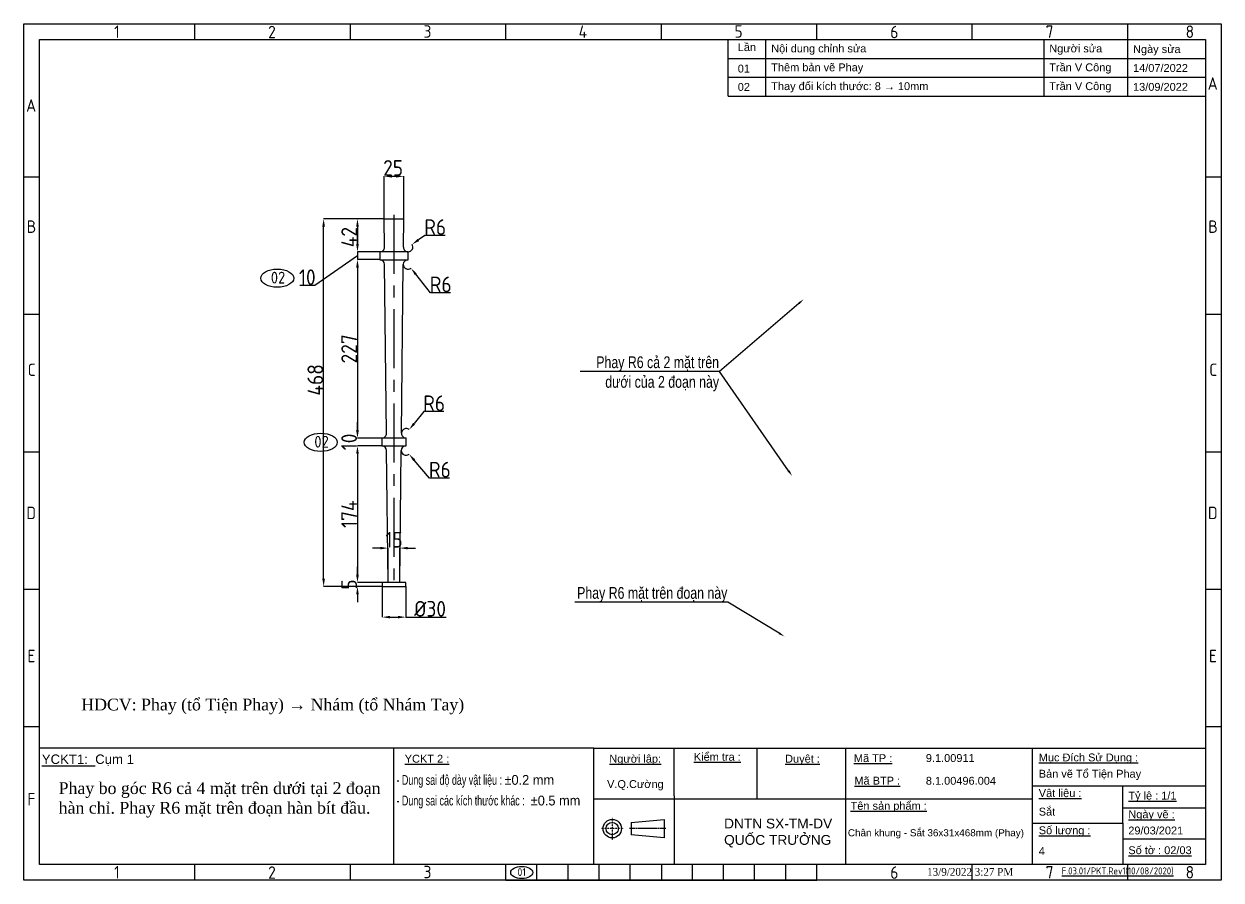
# Model space of a CAD drawing. Header units: millimetres. Extents: x -127318 to -46279, y 54276 to 57025.
# Drawn here: x -103507 to -101982, y 54397 to 55487 of the extents above; entities that cross this region are included whole.
import ezdxf
from ezdxf import colors
from ezdxf.entities.mleader import LeaderData, LeaderLine
from ezdxf.math import Vec2, Vec3

# ---------------------------------------------------------------- set-up
doc = ezdxf.new("R2010")
doc.units = ezdxf.units.MM
doc.header["$PDMODE"] = 2
for name, pattern in [('CENTER', [2, 1.25, -0.25, 0.25, -0.25]), ('CENTERX2', [4, 2.5, -0.5, 0.5, -0.5]), ('CONTPVMNIL', [0])]:
    doc.linetypes.add(name, pattern=pattern)
doc.layers.get('0').update_dxf_attribs({"linetype": 'CONTPVMNIL'})
doc.layers.get('DEFPOINTS').update_dxf_attribs({"color": 6})
for name, color, linetype in [('CENTER', 1, 'CENTERX2'), ('FRAME050', 6, 'Continuous'), ('MAIN', 7, 'Continuous')]:
    doc.layers.add(name, color=color, linetype=linetype)
doc.layers.add('D KT', color=4, linetype='Continuous', lineweight=18)
doc.styles.add('ISOCP', font='isocp')
doc.styles.add('SLDTEXTSTYLE0', font='timesi.ttf', dxfattribs={"width": 0.933, "bigfont": 'bigfont'})
doc.styles.add('SLDTEXTSTYLE3', font='TXT', dxfattribs={"width": 0.65, "bigfont": 'bigfont'})
doc.styles.get("Standard").update_dxf_attribs({"font": 'isocp.shx'})
doc.styles.add('style1', font='arial.ttf', dxfattribs={"width": 0.75})
doc.dimstyles.new('Dim20$0', dxfattribs={"dimtxt": 20, "dimasz": 10, "dimexe": 0, "dimexo": 0, "dimgap": 0.6, "dimtad": 1, "dimtoh": 1, "dimdsep": 46, "dimtxsty": 'ISOCP', "dimcen": 0, "dimclrd": 3, "dimclre": 3, "dimclrt": 7, "dimadec": 3, "dimazin": 2, "dimtp": 0.05, "dimtm": 0.05, "dimtfac": 0.7, "dimtofl": 0, "dimtmove": 0, "dimatfit": 3, "dimfxl": 1, "dimtolj": 1, "dimarcsym": 0})
doc.dimstyles.new('Dim20$4', dxfattribs={"dimtxt": 20, "dimasz": 10, "dimexe": 0, "dimexo": 0, "dimgap": 0.6, "dimtad": 1, "dimtoh": 1, "dimdsep": 46, "dimtxsty": 'ISOCP', "dimcen": 0, "dimclrd": 3, "dimclre": 3, "dimclrt": 7, "dimadec": 3, "dimazin": 2, "dimtp": 0.05, "dimtm": 0.05, "dimtfac": 0.7, "dimtofl": 0, "dimtmove": 0, "dimatfit": 3, "dimfxl": 1, "dimtolj": 1, "dimarcsym": 0})

# ---------------------------------------------------------------- blocks, each defined once
blk = doc.blocks.new('ẢERHAEEH')
at = {"layer": 'FRAME050'}
for p, q in [((-261.36, 213.96), (-261.36, 217.92)), ((-221.76, 213.96), (-221.76, 217.92)), ((-182.16, 213.96), (-182.16, 217.92)), ((-142.56, 213.96), (-142.56, 217.92)), ((-102.96, 213.96), (-102.96, 217.92)), ((-63.36, 213.96), (-63.36, 217.92)), ((-23.76, 213.96), (-23.76, 217.92)), ((-300.96, 178.96), (-304.92, 178.96)), ((0, 178.96), (-3.96, 178.96)), ((-300.96, 143.96), (-304.92, 143.96)), ((0, 143.96), (-3.96, 143.96)), ((-304.92, 108.96), (-300.96, 108.96)), ((-3.96, 108.96), (0, 108.96)), ((-300.96, 73.96), (-304.92, 73.96)), ((0, 73.96), (-3.96, 73.96)), ((-300.96, 38.96), (-304.92, 38.96)), ((0, 38.96), (-3.96, 38.96)), ((-261.36, 0), (-261.36, 3.96)), ((-221.76, 0), (-221.76, 3.96)), ((-182.16, 0), (-182.16, 3.96)), ((-174.24, 0), (-174.24, 3.96)), ((-166.32, 0), (-166.32, 3.96)), ((-158.4, 0), (-158.4, 3.96)), ((-150.48, 0), (-150.48, 3.96)), ((-142.56, 3.96), (-142.56, 0)), ((-134.64, 0), (-134.64, 3.96)), ((-126.72, 0), (-126.72, 3.96)), ((-118.8, 0), (-118.8, 3.96)), ((-110.88, 0), (-110.88, 3.96)), ((-102.96, 0), (-102.96, 3.96)), ((-63.36, 0), (-63.36, 3.96)), ((-23.76, 0), (-23.76, 3.96)), ((-182.16, 0), (-102.96, 0))]:
    blk.add_line(p, q, dxfattribs=at)
at = {"layer": 'MAIN', "color": 7, "linetype": 'Continuous'}
blk.add_lwpolyline([(-300.96, 213.96), (-3.96, 213.96), (-3.96, 3.96), (-300.96, 3.96)], close=True, dxfattribs=at)
at = {"layer": 'FRAME050', "style": 'ISOCP'}
for s, p in [('1', (-281.95, 214.36)), ('2', (-242.72, 214.28)), ('3', (-203.13, 214.42)), ('4', (-163.63, 214.36)), ('5', (-123.93, 214.42)), ('6', (-84.25, 214.28)), ('7', (-44.67, 214.36)), ('8', (-9.03, 214.36)), ('A', (-3.41, 201.17)), ('A', (-304.37, 195.59)), ('B', (-304.21, 164.74)), ('B', (-3.25, 164.74)), ('C', (-303.97, 128.3)), ('C', (-3.01, 128.3)), ('D', (-304.3, 91.87)), ('D', (-3.34, 91.87)), ('E', (-304.05, 55.44)), ('E', (-3.09, 55.44)), ('F', (-304.05, 19.01)), ('1', (-281.95, 0.4)), ('2', (-242.72, 0.32)), ('3', (-203.13, 0.46)), ('6', (-84.25, 0.32)), ('7', (-44.67, 0.4)), ('8', (-9.03, 0.4))]:
    blk.add_text(s, height=3.17, dxfattribs=at).set_placement(p)
blk = doc.blocks.new('*D503')
at = {"color": 3, "lineweight": -2, "ltscale": 30, "transparency": 16777216}
for p, q in [((-103048, 55238.7), (-103125.1, 55238.7)), ((-103125.1, 54780.7), (-103125.1, 55228.7)), ((-103050.5, 54770.7), (-103125.1, 54770.7))]:
    blk.add_line(p, q, dxfattribs=at)
at = {"color": 3, "ltscale": 30, "transparency": 16777216}
for points in [[(-103126.8, 55228.7), (-103123.4, 55228.7), (-103125.1, 55238.7)], [(-103126.8, 54780.7), (-103123.4, 54780.7), (-103125.1, 54770.7)]]:
    blk.add_solid(points, dxfattribs=at)
at = {"layer": 'DEFPOINTS', "color": 0, "ltscale": 30, "transparency": 16777216}
for p in [(-103125.1, 55238.7), (-103048, 55238.7), (-103050.5, 54770.7)]:
    blk.add_point(p, dxfattribs=at)
at = {"color": 7, "ltscale": 30, "transparency": 16777216, "insert": (-103135.7, 55033.7), "char_height": 20, "attachment_point": 5, "rotation": 90, "style": 'ISOCP'}
blk.add_mtext('\\A1;468', dxfattribs=at)
blk = doc.blocks.new('*D504')
at = {"color": 3, "lineweight": -2, "ltscale": 30, "transparency": 16777216}
for p, q in [((-103048, 55238.7), (-103048, 55292.8)), ((-103038, 55292.8), (-103033, 55292.8)), ((-103023, 55238.7), (-103023, 55292.8))]:
    blk.add_line(p, q, dxfattribs=at)
at = {"color": 3, "ltscale": 30, "transparency": 16777216}
for points in [[(-103038, 55294.5), (-103038, 55291.1), (-103048, 55292.8)], [(-103033, 55294.5), (-103033, 55291.1), (-103023, 55292.8)]]:
    blk.add_solid(points, dxfattribs=at)
at = {"layer": 'DEFPOINTS', "color": 0, "ltscale": 30, "transparency": 16777216}
for p in [(-103023, 55292.8), (-103048, 55238.7), (-103023, 55238.7)]:
    blk.add_point(p, dxfattribs=at)
at = {"color": 7, "ltscale": 30, "transparency": 16777216, "insert": (-103036.6, 55303.4), "char_height": 20, "attachment_point": 5, "style": 'ISOCP'}
blk.add_mtext('\\A1;25', dxfattribs=at)
blk = doc.blocks.new('*D505')
at = {"color": 3, "lineweight": -2, "ltscale": 30, "transparency": 16777216}
for p, q in [((-103048, 55238.7), (-103082, 55238.7)), ((-103082, 55228.7), (-103082, 55206.7)), ((-103053.5, 55196.7), (-103082, 55196.7))]:
    blk.add_line(p, q, dxfattribs=at)
at = {"color": 3, "ltscale": 30, "transparency": 16777216}
for points in [[(-103083.7, 55228.7), (-103080.3, 55228.7), (-103082, 55238.7)], [(-103083.7, 55206.7), (-103080.3, 55206.7), (-103082, 55196.7)]]:
    blk.add_solid(points, dxfattribs=at)
at = {"layer": 'DEFPOINTS', "color": 0, "ltscale": 30, "transparency": 16777216}
for p in [(-103048, 55238.7), (-103082, 55196.7), (-103053.5, 55196.7)]:
    blk.add_point(p, dxfattribs=at)
at = {"color": 7, "ltscale": 30, "transparency": 16777216, "insert": (-103092.6, 55215.4), "char_height": 20, "attachment_point": 5, "rotation": 90, "style": 'ISOCP'}
blk.add_mtext('\\A1;42', dxfattribs=at)
blk = doc.blocks.new('*D506')
at = {"color": 3, "lineweight": -2, "ltscale": 30, "transparency": 16777216}
for p, q in [((-103082, 55206.7), (-103082, 55216.7)), ((-103082, 55191.7), (-103136.3, 55153.7)), ((-103053.5, 55196.7), (-103082, 55196.7)), ((-103082, 55196.7), (-103082, 55186.7)), ((-103053.5, 55186.7), (-103082, 55186.7)), ((-103082, 55176.7), (-103082, 55166.7)), ((-103136.3, 55153.7), (-103155.5, 55153.7))]:
    blk.add_line(p, q, dxfattribs=at)
at = {"color": 3, "ltscale": 30, "transparency": 16777216}
for points in [[(-103083.7, 55206.7), (-103080.3, 55206.7), (-103082, 55196.7)], [(-103083.7, 55176.7), (-103080.3, 55176.7), (-103082, 55186.7)]]:
    blk.add_solid(points, dxfattribs=at)
at = {"layer": 'DEFPOINTS', "color": 0, "ltscale": 30, "transparency": 16777216}
for p in [(-103053.5, 55196.7), (-103082, 55186.7), (-103053.5, 55186.7)]:
    blk.add_point(p, dxfattribs=at)
at = {"color": 7, "ltscale": 30, "transparency": 16777216, "insert": (-103145.9, 55164.3), "char_height": 20, "attachment_point": 5, "style": 'ISOCP'}
blk.add_mtext('\\A1;10', dxfattribs=at)
blk = doc.blocks.new('*D507')
at = {"color": 3, "lineweight": -2, "ltscale": 30, "transparency": 16777216}
for p, q in [((-103053.5, 55186.7), (-103082, 55186.7)), ((-103082, 55176.7), (-103082, 54969.7)), ((-103051, 54959.7), (-103082, 54959.7))]:
    blk.add_line(p, q, dxfattribs=at)
at = {"color": 3, "ltscale": 30, "transparency": 16777216}
for points in [[(-103083.7, 55176.7), (-103080.3, 55176.7), (-103082, 55186.7)], [(-103083.7, 54969.7), (-103080.3, 54969.7), (-103082, 54959.7)]]:
    blk.add_solid(points, dxfattribs=at)
at = {"layer": 'DEFPOINTS', "color": 0, "ltscale": 30, "transparency": 16777216}
for p in [(-103053.5, 55186.7), (-103082, 54959.7), (-103051, 54959.7)]:
    blk.add_point(p, dxfattribs=at)
at = {"color": 7, "ltscale": 30, "transparency": 16777216, "insert": (-103092.6, 55073.2), "char_height": 20, "attachment_point": 5, "rotation": 90, "style": 'ISOCP'}
blk.add_mtext('\\A1;227', dxfattribs=at)
blk = doc.blocks.new('*D508')
at = {"color": 3, "lineweight": -2, "ltscale": 30, "transparency": 16777216}
for p, q in [((-103082, 54969.7), (-103082, 54979.7)), ((-103051, 54959.7), (-103082, 54959.7)), ((-103051, 54949.7), (-103082, 54949.7)), ((-103082, 54939.7), (-103082, 54929.7))]:
    blk.add_line(p, q, dxfattribs=at)
at = {"color": 3, "ltscale": 30, "transparency": 16777216}
for points in [[(-103083.7, 54969.7), (-103080.3, 54969.7), (-103082, 54959.7)], [(-103083.7, 54939.7), (-103080.3, 54939.7), (-103082, 54949.7)]]:
    blk.add_solid(points, dxfattribs=at)
at = {"layer": 'DEFPOINTS', "color": 0, "ltscale": 30, "transparency": 16777216}
for p in [(-103082, 54949.7), (-103051, 54959.7), (-103051, 54949.7)]:
    blk.add_point(p, dxfattribs=at)
at = {"color": 7, "ltscale": 30, "transparency": 16777216, "insert": (-103092.6, 54954.7), "char_height": 20, "attachment_point": 5, "rotation": 90, "style": 'ISOCP'}
blk.add_mtext('\\A1;10', dxfattribs=at)
blk = doc.blocks.new('*D509')
at = {"color": 3, "lineweight": -2, "ltscale": 30, "transparency": 16777216}
for p, q in [((-103051, 54949.7), (-103082, 54949.7)), ((-103082, 54939.7), (-103082, 54785.7)), ((-103050.5, 54775.7), (-103082, 54775.7))]:
    blk.add_line(p, q, dxfattribs=at)
at = {"color": 3, "ltscale": 30, "transparency": 16777216}
for points in [[(-103083.7, 54939.7), (-103080.3, 54939.7), (-103082, 54949.7)], [(-103083.7, 54785.7), (-103080.3, 54785.7), (-103082, 54775.7)]]:
    blk.add_solid(points, dxfattribs=at)
at = {"layer": 'DEFPOINTS', "color": 0, "ltscale": 30, "transparency": 16777216}
for p in [(-103051, 54949.7), (-103082, 54775.7), (-103050.5, 54775.7)]:
    blk.add_point(p, dxfattribs=at)
at = {"color": 7, "ltscale": 30, "transparency": 16777216, "insert": (-103092.6, 54862.7), "char_height": 20, "attachment_point": 5, "rotation": 90, "style": 'ISOCP'}
blk.add_mtext('\\A1;174', dxfattribs=at)
blk = doc.blocks.new('*D510')
at = {"color": 3, "lineweight": -2, "ltscale": 30, "transparency": 16777216}
for p, q in [((-103082, 54785.7), (-103082, 54795.7)), ((-103050.5, 54775.7), (-103082, 54775.7)), ((-103050.5, 54770.7), (-103082, 54770.7)), ((-103082, 54760.7), (-103082, 54750.7))]:
    blk.add_line(p, q, dxfattribs=at)
at = {"color": 3, "ltscale": 30, "transparency": 16777216}
for points in [[(-103083.7, 54785.7), (-103080.3, 54785.7), (-103082, 54775.7)], [(-103083.7, 54760.7), (-103080.3, 54760.7), (-103082, 54770.7)]]:
    blk.add_solid(points, dxfattribs=at)
at = {"layer": 'DEFPOINTS', "color": 0, "ltscale": 30, "transparency": 16777216}
for p in [(-103082, 54770.7), (-103050.5, 54775.7), (-103050.5, 54770.7)]:
    blk.add_point(p, dxfattribs=at)
at = {"color": 7, "ltscale": 30, "transparency": 16777216, "insert": (-103092.6, 54773.2), "char_height": 20, "attachment_point": 5, "rotation": 90, "style": 'ISOCP'}
blk.add_mtext('\\A1;5', dxfattribs=at)
blk = doc.blocks.new('*D511')
at = {"color": 3, "lineweight": -2, "ltscale": 30, "transparency": 16777216}
for p, q in [((-103050.5, 54770.7), (-103050.5, 54731.7)), ((-103020.5, 54770.7), (-103020.5, 54731.7)), ((-103040.5, 54731.7), (-103030.5, 54731.7)), ((-103020.5, 54731.7), (-102968.9, 54731.7))]:
    blk.add_line(p, q, dxfattribs=at)
at = {"color": 3, "ltscale": 30, "transparency": 16777216}
for points in [[(-103040.5, 54733.4), (-103040.5, 54730.1), (-103050.5, 54731.7)], [(-103030.5, 54733.4), (-103030.5, 54730.1), (-103020.5, 54731.7)]]:
    blk.add_solid(points, dxfattribs=at)
at = {"layer": 'DEFPOINTS', "color": 0, "ltscale": 30, "transparency": 16777216}
for p in [(-103050.5, 54770.7), (-103020.5, 54770.7), (-103020.5, 54731.7)]:
    blk.add_point(p, dxfattribs=at)
at = {"color": 7, "ltscale": 30, "transparency": 16777216, "insert": (-102989.5, 54742.3), "char_height": 20, "attachment_point": 5, "style": 'ISOCP'}
blk.add_mtext('\\A1;%%C30', dxfattribs=at)
blk = doc.blocks.new('*D512')
at = {"color": 3, "lineweight": -2, "ltscale": 30, "transparency": 16777216}
for p, q in [((-103053, 54819.6), (-103063, 54819.6)), ((-103043, 54775.7), (-103043, 54819.6)), ((-103028, 54775.7), (-103028, 54819.6)), ((-103018, 54819.6), (-103008, 54819.6))]:
    blk.add_line(p, q, dxfattribs=at)
at = {"color": 3, "ltscale": 30, "transparency": 16777216}
for points in [[(-103053, 54821.2), (-103053, 54817.9), (-103043, 54819.6)], [(-103018, 54821.2), (-103018, 54817.9), (-103028, 54819.6)]]:
    blk.add_solid(points, dxfattribs=at)
at = {"layer": 'DEFPOINTS', "color": 0, "ltscale": 30, "transparency": 16777216}
for p in [(-103028, 54819.6), (-103043, 54775.7), (-103028, 54775.7)]:
    blk.add_point(p, dxfattribs=at)
at = {"color": 7, "ltscale": 30, "transparency": 16777216, "insert": (-103035.5, 54830.2), "char_height": 20, "attachment_point": 5, "style": 'ISOCP'}
blk.add_mtext('\\A1;15', dxfattribs=at)
blk = doc.blocks.new('*D617')
at = {"color": 3, "lineweight": -2, "ltscale": 30, "transparency": 16777216}
for p, q in [((-102996.1, 55217.5), (-103004.3, 55211.8)), ((-102970.5, 55217.5), (-102996.1, 55217.5))]:
    blk.add_line(p, q, dxfattribs=at)
blk.add_arc((-103017.4, 55202.7), 6, 270, 34.8739, dxfattribs=at)
at = {"color": 3, "ltscale": 30, "transparency": 16777216}
blk.add_solid([(-103005.3, 55213.2), (-103003.4, 55210.4), (-103012.5, 55206.1)], dxfattribs=at)
at = {"layer": 'DEFPOINTS', "color": 0, "ltscale": 30, "transparency": 16777216}
for p in [(-103012.5, 55206.1), (-103017.4, 55202.7)]:
    blk.add_point(p, dxfattribs=at)
at = {"color": 7, "ltscale": 30, "transparency": 16777216, "insert": (-102983, 55228.1), "char_height": 20, "attachment_point": 5, "style": 'ISOCP'}
blk.add_mtext('\\A1;R6', dxfattribs=at)
blk = doc.blocks.new('*D618')
at = {"color": 3, "lineweight": -2, "ltscale": 30, "transparency": 16777216}
for p, q in [((-102997.5, 54993.3), (-103009.9, 54978.1)), ((-102971.9, 54993.3), (-102997.5, 54993.3))]:
    blk.add_line(p, q, dxfattribs=at)
blk.add_arc((-103020, 54965.7), 6, 50.8468, 179.3813, dxfattribs=at)
at = {"color": 3, "ltscale": 30, "transparency": 16777216}
blk.add_solid([(-103011.2, 54979.1), (-103008.6, 54977), (-103016.2, 54970.3)], dxfattribs=at)
at = {"layer": 'DEFPOINTS', "color": 0, "ltscale": 30, "transparency": 16777216}
for p in [(-103020, 54965.7), (-103016.2, 54970.3)]:
    blk.add_point(p, dxfattribs=at)
at = {"color": 7, "ltscale": 30, "transparency": 16777216, "insert": (-102984.4, 55003.9), "char_height": 20, "attachment_point": 5, "style": 'ISOCP'}
blk.add_mtext('\\A1;R6', dxfattribs=at)
blk = doc.blocks.new('*D619')
at = {"color": 3, "lineweight": -2, "ltscale": 30, "transparency": 16777216}
for p, q in [((-102989.1, 55144.6), (-103007.7, 55168.1)), ((-102963.5, 55144.6), (-102989.1, 55144.6))]:
    blk.add_line(p, q, dxfattribs=at)
blk.add_arc((-103017.7, 55180.7), 6, 179.3813, 308.3549, dxfattribs=at)
at = {"color": 3, "ltscale": 30, "transparency": 16777216}
blk.add_solid([(-103006.4, 55169.1), (-103009, 55167.1), (-103013.9, 55175.9)], dxfattribs=at)
at = {"layer": 'DEFPOINTS', "color": 0, "ltscale": 30, "transparency": 16777216}
for p in [(-103017.7, 55180.7), (-103013.9, 55175.9)]:
    blk.add_point(p, dxfattribs=at)
at = {"color": 7, "ltscale": 30, "transparency": 16777216, "insert": (-102976, 55155.2), "char_height": 20, "attachment_point": 5, "style": 'ISOCP'}
blk.add_mtext('\\A1;R6', dxfattribs=at)
blk = doc.blocks.new('*D620')
at = {"color": 3, "lineweight": -2, "ltscale": 30, "transparency": 16777216}
for p, q in [((-102990.2, 54908.8), (-103009.8, 54931.5)), ((-102964.6, 54908.8), (-102990.2, 54908.8))]:
    blk.add_line(p, q, dxfattribs=at)
blk.add_arc((-103020.2, 54943.7), 6, 179.3813, 310.787, dxfattribs=at)
at = {"color": 3, "ltscale": 30, "transparency": 16777216}
blk.add_solid([(-103008.5, 54932.6), (-103011, 54930.4), (-103016.3, 54939.1)], dxfattribs=at)
at = {"layer": 'DEFPOINTS', "color": 0, "ltscale": 30, "transparency": 16777216}
for p in [(-103020.2, 54943.7), (-103016.3, 54939.1)]:
    blk.add_point(p, dxfattribs=at)
at = {"color": 7, "ltscale": 30, "transparency": 16777216, "insert": (-102977.1, 54919.4), "char_height": 20, "attachment_point": 5, "style": 'ISOCP'}
blk.add_mtext('\\A1;R6', dxfattribs=at)

msp = doc.modelspace()

# ---------------------------------------------------------------- linework, layer by layer
at = {"ltscale": 30}
for p, q in [((-103048.049, 55238.653, 0), (-103023.049, 55238.653, 0)), ((-103047.65, 55202.718, 0), (-103048.049, 55238.653, 0)), ((-103023.448, 55202.718, 0), (-103023.049, 55238.653, 0)), ((-103045.091, 54965.718, 0), (-103047.434, 55180.718, 0)), ((-103026.007, 54965.718, 0), (-103023.664, 55180.718, 0)), ((-103043.049, 54775.653, 0), (-103044.875, 54943.718, 0)), ((-103028.049, 54775.653, 0), (-103026.223, 54943.718, 0)), ((-103028.049, 54775.653, 0), (-103043.049, 54775.653, 0))]:
    msp.add_line(p, q, dxfattribs=at)
for p, q in [((-102780.794, 54564.868), (-103486.97, 54564.868)), ((-103036.032, 54564.868), (-103036.032, 54416.903)), ((-102573.268, 54564.868), (-102573.268, 54500.354)), ((-102222.325, 54517.105), (-102222.325, 54564.868)), ((-102678.817, 54504.456), (-102678.817, 54416.903)), ((-102780.794, 54500.354), (-102460.014, 54500.354)), ((-102107.125, 54488.969), (-102001.97, 54488.969)), ((-102107.125, 54449.755), (-102001.97, 54449.755))]:
    msp.add_line(p, q)
at = {"ltscale": 3}
msp.add_line((-102460.014, 54500.354), (-102222.325, 54500.354), dxfattribs=at)
at = {"linetype": 'ByBlock'}
msp.add_line((-102107.125, 54469.703), (-102107.125, 54416.903), dxfattribs=at)
at = {"ltscale": 30, "elevation": 0}
for points in [[(-103053.549, 55186.653), (-103017.549, 55186.653), (-103017.549, 55196.653), (-103053.549, 55196.653)], [(-103051.049, 54949.653), (-103020.049, 54949.653), (-103020.049, 54959.653), (-103051.049, 54959.653)], [(-103050.549, 54770.653), (-103020.549, 54770.653), (-103020.549, 54775.653), (-103050.549, 54775.653)]]:
    msp.add_lwpolyline(points, close=True, dxfattribs=at)
at = {"ltscale": 30}
for centre, start, end in [((-103053.65, 55202.653, 0), 270, 0.618721), ((-103017.448, 55202.653, 0), 179.381279, 270), ((-103053.434, 55180.653, 0), 0.618721, 90), ((-103017.664, 55180.653, 0), 90, 179.381279), ((-103051.09, 54965.653, 0), 270, 0.618721), ((-103020.008, 54965.653, 0), 179.381279, 270), ((-103050.874, 54943.653, 0), 0.618721, 90), ((-103020.224, 54943.653, 0), 90, 179.381279)]:
    msp.add_arc(centre, 6, start, end, dxfattribs=at)
at = {"color": 1}
for centre, major_axis in [((-103184.16, 55163.141), (-21.079, 0)), ((-103128.734, 54954.266), (-21.079, 0)), ((-102872.706, 54406.773), (-14.053, 0))]:
    msp.add_ellipse(centre, major_axis=major_axis, ratio=0.55171628, dxfattribs=at)
at = {"layer": 'CENTER', "ltscale": 30}
msp.add_line((-103035.549, 55243.653, 0), (-103035.549, 54770.653, 0), dxfattribs=at)
at = {"layer": 'CENTER', "color": 1, "linetype": 'CENTER', "ltscale": 0.05}
for p, q in [((-102757.54, 54476.798), (-102757.54, 54448.276)), ((-102743.279, 54462.537), (-102771.802, 54462.537))]:
    msp.add_line(p, q, dxfattribs=at)
at = {"layer": 'CENTER'}
msp.add_line((-102689.172, 54462.537), (-102735.388, 54462.537), dxfattribs=at)
at = {"layer": 'DEFPOINTS', "ltscale": 30}
msp.add_lwpolyline([(-103506.77, 55486.703), (-101982.17, 55486.703), (-101982.17, 54397.103), (-103506.77, 54397.103)], close=True, dxfattribs=at)
at = {"layer": 'MAIN'}
for p, q in [((-102609.78, 55442.903), (-102609.78, 55466.903)), ((-102561.78, 55442.903), (-102561.78, 55466.903)), ((-102207.642, 55442.903), (-102207.642, 55466.903)), ((-102100.97, 55442.903), (-102100.97, 55466.903)), ((-102609.78, 55442.903), (-102001.97, 55442.903)), ((-102609.78, 55418.903), (-102609.78, 55442.903)), ((-102561.78, 55418.903), (-102561.78, 55442.903)), ((-102207.642, 55418.903), (-102207.642, 55442.903)), ((-102100.97, 55418.903), (-102100.97, 55442.903)), ((-102609.78, 55418.903), (-102001.97, 55418.903)), ((-102609.78, 55394.903), (-102609.78, 55418.903)), ((-102561.78, 55394.903), (-102561.78, 55418.903)), ((-102207.642, 55394.903), (-102207.642, 55418.903)), ((-102100.97, 55394.903), (-102100.97, 55418.903)), ((-102609.78, 55394.903), (-102001.97, 55394.903)), ((-102780.794, 54564.868), (-102001.97, 54564.868)), ((-102780.794, 54500.354), (-102780.794, 54564.868)), ((-102678.817, 54504.456), (-102678.817, 54564.868)), ((-102460.014, 54517.105), (-102460.014, 54564.868)), ((-102460.014, 54469.703), (-102460.014, 54517.105)), ((-102222.325, 54517.105), (-102001.97, 54517.105)), ((-102222.325, 54469.703), (-102222.325, 54517.105)), ((-102107.125, 54469.703), (-102107.125, 54517.105)), ((-102780.794, 54416.903), (-102780.794, 54500.354)), ((-102733.566, 54470.378), (-102691.427, 54474.298)), ((-102691.427, 54474.298), (-102691.427, 54450.776)), ((-102733.566, 54470.378), (-102733.566, 54454.696)), ((-102460.014, 54416.903), (-102460.014, 54469.703)), ((-102222.325, 54469.703), (-102107.125, 54469.703)), ((-102222.325, 54416.903), (-102222.325, 54469.703)), ((-102101.372, 54469.703), (-102101.162, 54469.703)), ((-102691.427, 54450.776), (-102733.566, 54454.696))]:
    msp.add_line(p, q, dxfattribs=at)
for radius in [11.761, 7.841]:
    msp.add_circle((-102757.54, 54462.537), radius, dxfattribs=at)

# ---------------------------------------------------------------- block references
at = {"xscale": 5, "yscale": 5, "zscale": 5}
msp.add_blockref('ẢERHAEEH', (-101982.17, 54397.103), dxfattribs=at)

# ---------------------------------------------------------------- texts
at = {"attachment_point": 1}
for s, insert, char_height, width in [('{\\fArial|b0|i0|c0|p34;Lần}', (-102597.697, 55462.17), 10, 24.50884), ('{\\fArial|b0|i0|c0|p34;01}', (-102597.697, 55434.891), 10, 24.50884), ('{\\fArial|b0|i0|c0|p34;02}', (-102597.697, 55411.578), 10, 24.50884), ('{\\fArial|b0|i0|c0|p34;\\LYCKT1:\\l  Cụm 1}', (-103484.018, 54556.888), 12, 165.60263), ('{\\fArial|b0|i0|c0|p34;29/03/2021}', (-102100.32, 54465.176), 10, 11.98235), ('{\\LF.03.01/PKT.Rev1(10/08/2020)}', (-102185.132, 54413.175), 9, 28.97216)]:
    msp.add_mtext(s, dxfattribs=dict(at, insert=insert, char_height=char_height, width=width))
at = {"color": 0, "attachment_point": 1, "style": 'SLDTEXTSTYLE3'}
for s, insert, char_height, width in [('{\\fArial|b0|i0|c0|p34;\\W1;\\C256;Nội dung chỉnh sửa}', (-102555.081, 55460.516), 10, 183.25343), ('{\\fArial|b0|i0|c0|p34;\\W1;\\C256;Người sửa}', (-102200.942, 55460.516), 10, 183.25343), ('{\\fArial|b0|i0|c0|p34;\\W1;\\C256;Ngày sửa}', (-102094.271, 55459.65), 10, 183.25343), ('{\\fArial|b0|i0|c0|p34;\\W1;\\C256;Thêm bản vẽ Phay}', (-102555.081, 55436.516), 10, 183.25343), ('{\\fArial|b0|i0|c0|p34;\\W1;\\C256;Trần V Công}', (-102200.942, 55436.516), 10, 183.25343), ('{\\fArial|b0|i0|c0|p34;\\W1;\\C256;14/07/2022}', (-102094.271, 55435.65), 10, 183.25343), ('{\\fArial|b0|i0|c0|p34;\\W1;\\C256;Thay đổi kích thước: 8 → 10mm}', (-102555.081, 55412.516), 10, 239.1136), ('{\\fArial|b0|i0|c0|p34;\\W1;\\C256;Trần V Công}', (-102200.942, 55412.516), 10, 183.25343), ('{\\fArial|b0|i0|c0|p34;\\W1;\\C256;13/09/2022}', (-102094.271, 55411.65), 10, 183.25343), ('{\\fArial|b0|i0|c0|p34;\\W1;\\L\\C256;YCKT 2 :}', (-103021.8, 54556.532), 10, 69.4708), ('{\\fArial|b0|i0|c0|p34;\\W1;\\L\\C256;Người lập:}', (-102761.211, 54556.532), 10, 69.4708), ('{\\fArial|b0|i0|c0|p34;\\W1;\\L\\C256;Kiểm tra :}', (-102653.583, 54558.953), 10, 69.4708), ('{\\fArial|b0|i0|c0|p34;\\W1;\\L\\C256;Duyệt :}', (-102537.347, 54556.532), 10, 69.4708), ('{\\fArial|b0|i0|c0|p34;\\W1;\\L\\C256;Mã TP :}', (-102449.777, 54557.247), 10, 69.4708), ('{\\fArial|b0|i0|c0|p34;\\W1;\\C256;9.1.00911}', (-102358.133, 54557.393), 10, 69.4708), ('{\\fArial|b0|i0|c0|p34;\\W1;\\L\\C256;Mục Đích Sử Dụng :}', (-102214.356, 54558.157), 10, 132.60042), ('{\\fArial|b0|i0|c0|p34;\\W1;\\C256;Bản vẽ Tổ Tiện Phay}', (-102214.356, 54537.391), 10, 132.60042), ('{\\fArial|b0|i0|c0|p34; - Dung sai độ dày vật liệu : \\W0.933;%%P0.2 mm}', (-103035.485, 54530.793), 12.5, 402.93533), ('{\\fArial|b0|i0|c0|p34;\\W1;\\C256;V.Q.Cường}', (-102764.109, 54524.275), 10, 69.4708), ('{\\fArial|b0|i0|c0|p34;\\W1;\\L\\C256;Mã BTP :}', (-102449.135, 54528.62), 10, 69.4708), ('{\\fArial|b0|i0|c0|p34;\\W1;\\C256;8.1.00496.004}', (-102358.133, 54528.442), 10, 64.32889), ('{\\fArial|b0|i0|c0|p34; - Dung sai các kích thước khác : \\W0.933; %%P0.5 mm}', (-103035.485, 54504.526), 12.5, 402.93533), ('{\\fArial|b0|i0|c0|p34;\\W1;\\L\\C256;Vật liệu :}', (-102214.356, 54512.844), 10, 69.4708), ('{\\fArial|b0|i0|c0|p34;\\W1;\\L\\C256;Tỷ lệ : 1/1}', (-102100.234, 54509.584), 10, 69.4708), ('{\\fArial|b0|i0|c0|p34;\\W1;\\L\\C256;Tên sản phẩm :}', (-102453.961, 54496.59), 10, 101.78068), ('{\\fArial|b0|i0|c0|p34;\\W1;\\C256;Sắt }', (-102214.356, 54489.143), 10, 69.4708), ('{\\fArial|b0|i0|c0|p34;\\W1;\\C256;DNTN SX-TM-DV QUỐC TRƯỞNG}', (-102615.086, 54475.257), 12.5, 186.26577), ('{\\fArial|b0|i0|c0|p34;\\W1;\\L\\C256;Ngày vẽ :}', (-102100.234, 54485.795), 10, 69.4708), ('{\\fArial|b0|i0|c0|p34;\\W1;\\C256;Chân khung - Sắt 36x31x468mm (Phay)}', (-102457.447, 54461.783), 9, 235.12179), ('{\\fArial|b0|i0|c0|p34;\\W1;\\L\\C256;Số lượng :}', (-102214.356, 54465.442), 10, 69.4708), ('{\\fArial|b0|i0|c0|p34;\\W1;\\C256;4}', (-102214.356, 54439.042), 10, 69.4708), ('{\\fArial|b0|i0|c0|p34;\\W1;\\L\\C256;Số tờ : 02/03}', (-102100.234, 54440.06), 10, 80.82925)]:
    msp.add_mtext(s, dxfattribs=dict(at, insert=insert, char_height=char_height, width=width))
at = {"color": 1, "char_height": 15, "width": 36.76326, "attachment_point": 1}
for insert in [(-103192.381, 55171.347), (-103136.955, 54962.472)]:
    msp.add_mtext('02', dxfattribs=dict(at, insert=insert))
at = {"ltscale": 30, "char_height": 15, "attachment_point": 1, "style": 'style1'}
for s, insert, width in [('\\pt225;{\\fTimes New Roman|b0|i0|c0|p18;^J\\W1;HDCV: Phay (tổ Tiện Phay) \\fTimes New Roman|b0|i0|c134|p18;→ \\fTimes New Roman|b0|i0|c0|p18;Nhám (tổ Nhám Tay)}', (-103433.728, 54652.989, 0), 506.55276), ('\\pt225;{\\fTimes New Roman|b0|i0|c0|p18;\\W1;Phay bo góc R6 cả 4 mặt trên dưới tại 2 đoạn hàn chỉ. Phay R6 mặt trên đoạn hàn bít đầu.}', (-103462.557, 54521.572), 413.46281)]:
    msp.add_mtext(s, dxfattribs=dict(at, insert=insert, width=width))
at = {"color": 7, "insert": (-102878.187, 54412.244), "char_height": 10, "width": 24.50884, "attachment_point": 1}
msp.add_mtext('01', dxfattribs=at)
at = {"layer": 'D KT', "insert": (-102356.531, 54412.465), "char_height": 10, "width": 1012.64408, "attachment_point": 1, "style": 'SLDTEXTSTYLE0'}
msp.add_mtext('{\\fTimes New Roman|b0|i0|c0|p18;13/9/2022 3:27 PM}', dxfattribs=at)

# ---------------------------------------------------------------- dimensions: what is measured, and where the dimension line sits
at = {"ltscale": 30}
for base, p1, p2, angle, picture, middle in [((-103023.049, 55292.785, 0), (-103048.049, 55238.653, 0), (-103023.049, 55238.653, 0), 180, '*D504', (-103036.595, 55292.785, 0)), ((-103125.096, 55238.653, 0), (-103050.549, 54770.653, 0), (-103048.049, 55238.653, 0), 90, '*D503', (-103125.096, 55033.741, 0)), ((-103082.004, 55196.653, 0), (-103048.049, 55238.653, 0), (-103053.549, 55196.653, 0), 90, '*D505', (-103082.004, 55215.369, 0))]:
    dim = msp.add_linear_dim(base=base, p1=p1, p2=p2, angle=angle, dimstyle='Dim20$0', dxfattribs=at)
    dim.commit()
    dim.dimension.update_dxf_attribs({"geometry": picture, "text_midpoint": middle, "dimtype": 160})
for center, mpoint, picture, middle in [((-103017.448, 55202.653, 0), (-103012.526, 55206.084, 0), '*D617', (-102983.021, 55228.119, 0)), ((-103017.664, 55180.653, 0), (-103013.941, 55175.948, 0), '*D619', (-102976.024, 55155.181, 0)), ((-103020.224, 54943.653, 0), (-103016.304, 54939.11, 0), '*D620', (-102977.078, 54919.424, 0))]:
    dim = msp.add_radius_dim(center=center, mpoint=mpoint, dimstyle='Dim20$4', dxfattribs=at)
    dim.commit()
    dim.dimension.update_dxf_attribs({"geometry": picture, "text_midpoint": middle})
for base, p1, p2, picture, middle in [((-103082.004, 55186.653, 0), (-103053.549, 55196.653, 0), (-103053.549, 55186.653, 0), '*D506', (-103136.869, 55153.672, 0)), ((-103082.004, 54949.653, 0), (-103051.049, 54959.653, 0), (-103051.049, 54949.653, 0), '*D508', (-103082.004, 54954.653, 0)), ((-103082.004, 54770.653, 0), (-103050.549, 54775.653, 0), (-103050.549, 54770.653, 0), '*D510', (-103082.004, 54773.153, 0))]:
    dim = msp.add_linear_dim(base=base, p1=p1, p2=p2, angle=90, dimstyle='Dim20$0', override={"dimtmove": 1}, dxfattribs=at)
    dim.commit()
    dim.dimension.update_dxf_attribs({"geometry": picture, "text_midpoint": middle, "dimtype": 160})
for base, p1, p2, picture, middle in [((-103082.004, 54959.653, 0), (-103053.549, 55186.653, 0), (-103051.049, 54959.653, 0), '*D507', (-103092.606, 55073.153, 0)), ((-103082.004, 54775.653, 0), (-103051.049, 54949.653, 0), (-103050.549, 54775.653, 0), '*D509', (-103092.604, 54862.653, 0))]:
    dim = msp.add_linear_dim(base=base, p1=p1, p2=p2, angle=90, dimstyle='Dim20$0', override={"dimtmove": 1}, dxfattribs=at)
    dim.commit()
    dim.dimension.update_dxf_attribs({"geometry": picture, "text_midpoint": middle})
dim = msp.add_radius_dim(center=(-103020.008, 54965.653, 0), mpoint=(-103016.219, 54970.306, 0), dimstyle='Dim20$4', dxfattribs=at)
dim.commit()
dim.dimension.update_dxf_attribs({"geometry": '*D618', "text_midpoint": (-102984.399, 54993.302, 0), "dimtype": 164})
dim = msp.add_linear_dim(base=(-103028.049, 54819.576, 0), p1=(-103043.049, 54775.653, 0), p2=(-103028.049, 54775.653, 0), dimstyle='Dim20$0', dxfattribs=at)
dim.commit()
dim.dimension.update_dxf_attribs({"geometry": '*D512', "text_midpoint": (-103035.549, 54819.576, 0), "dimtype": 160})
dim = msp.add_linear_dim(base=(-103020.549, 54731.732, 0), p1=(-103050.549, 54770.653, 0), p2=(-103020.549, 54770.653, 0), text='%%C<>', dimstyle='Dim20$0', dxfattribs=at)
dim.commit()
dim.dimension.update_dxf_attribs({"geometry": '*D511', "text_midpoint": (-102989.541, 54731.732, 0), "dimtype": 160})

# ---------------------------------------------------------------- leaders
ml = msp.add_multileader_mtext('Standard', dxfattribs=at)
ml.set_content('Phay R6 cả 2 mặt trên dưới của 2 đoạn này', color=256, style='style1')
ml.set_leader_properties(color=3)
ml.build(insert=Vec2(0, 0))
ml.multileader.update_dxf_attribs({"text_right_attachment_type": 6, "dogleg_length": 0.36, "arrow_head_size": 8})
ctx = ml.context
ctx.base_point, ctx.char_height, ctx.arrow_head_size, ctx.landing_gap_size, ctx.plane_origin = Vec3(-102775.669, 55053.959), 15, 8, 0.09, Vec3(-103036.238, 54918.883)
ctx.right_attachment, ctx.text_align_type = 6, 2
notes = []
notes.append((ctx, [(1, (1, 1, 0), (-102621.059, 55044.254), (-1, 0), 0.36, [(0, [(-102513.742, 55136.265)], 0, []), (1, [(-102528.414, 54911.433)], 0, [])])]))
ctx.mtext.insert, ctx.mtext.width, ctx.mtext.alignment, ctx.mtext.flow_direction = Vec3(-102621.509, 55063.664), 175.02411, 3, 5
ml = msp.add_multileader_mtext('Standard', dxfattribs=at)
ml.set_content('Phay R6 mặt trên đoạn này', color=256, style='style1')
ml.set_leader_properties(color=3)
ml.build(insert=Vec2(0, 0))
ml.multileader.update_dxf_attribs({"text_right_attachment_type": 6, "dogleg_length": 0.36, "arrow_head_size": 8})
ctx = ml.context
ctx.base_point, ctx.char_height, ctx.arrow_head_size, ctx.landing_gap_size, ctx.plane_origin = Vec3(-102801.021, 54760.358), 15, 8, 0.09, Vec3(-103025.684, 54625.283)
ctx.right_attachment, ctx.text_align_type = 6, 2
notes.append((ctx, [(1, (1, 1, 0), (-102610.505, 54750.653), (-1, 0), 0.36, [(1, [(-102538.044, 54707.083)], 0, [])])]))
ctx.mtext.insert, ctx.mtext.width, ctx.mtext.alignment, ctx.mtext.flow_direction = Vec3(-102610.955, 54770.063), 217.91413, 3, 5
for ctx, leaders in notes:
    for number, flags, end, landing, length, lines in leaders:
        leader = LeaderData()
        leader.index, (leader.has_last_leader_line, leader.has_dogleg_vector, leader.attachment_direction) = number, flags
        leader.last_leader_point, leader.dogleg_vector, leader.dogleg_length = Vec3(end), Vec3(landing), length
        for number, points, colour, breaks in lines:
            line = LeaderLine()
            line.index, line.vertices, line.color, line.breaks = number, Vec3.list(points), colors.encode_raw_color(colour), breaks
            leader.lines.append(line)
        ctx.leaders.append(leader)

doc.saveas('drawing.dxf')
